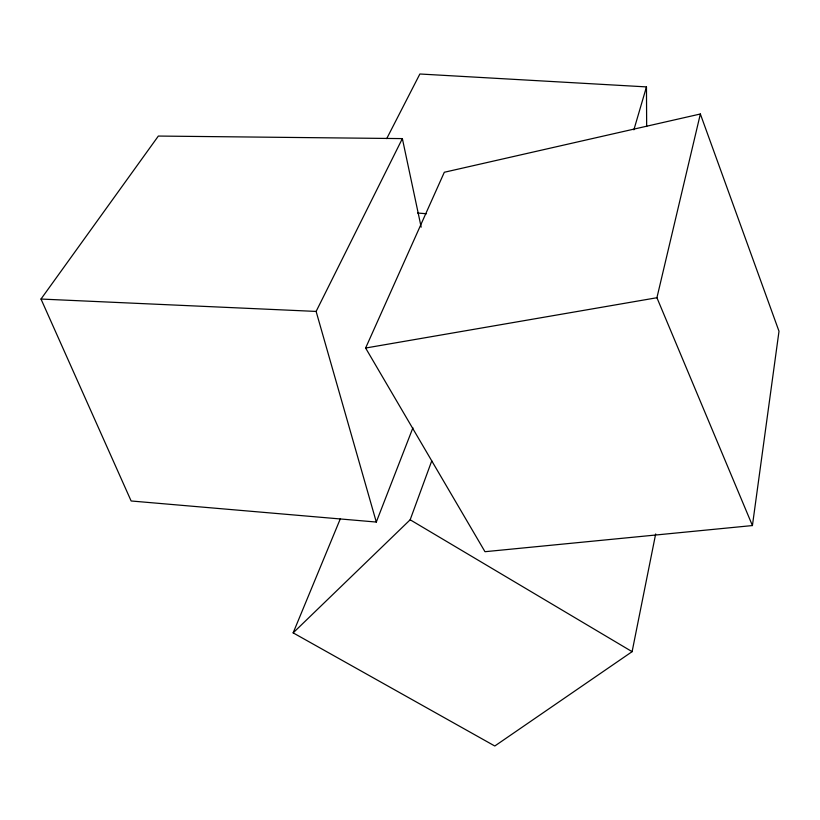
<?xml version="1.0" encoding="UTF-8"?>
<svg xmlns="http://www.w3.org/2000/svg" width="820" height="820" viewBox="0 0 820 820"><rect width="100%" height="100%" fill="white"/><g stroke="black" fill="none" stroke-linecap="round" stroke-linejoin="round"><path stroke-width="1.23" d="M752.422 525.558L779 331.249L700.352 114L444.317 172.261L365.617 348.029L484.979 551.706L752.422 525.558L656.922 297.732L700.352 114M340.331 518.773L293.15 632.866L494.798 746.005L632.107 651.664L655.672 533.953M633.88 129.826L646.467 86.899L419.871 73.995L386.722 138.611M293.15 632.866L410.164 519.778L431.75 460.871M421.172 227.15L402.364 138.6L158.352 136.059L41 299.044L131.138 500.979L376.298 522.053L412.911 427.825M376.298 522.053L316.12 311.426L402.364 138.6M365.617 348.029L656.922 297.732M41 299.044L316.12 311.426M417.585 213.026L426.513 213.743M410.164 519.778L632.107 651.664M646.467 86.899L646.662 126.516"/></g></svg>
